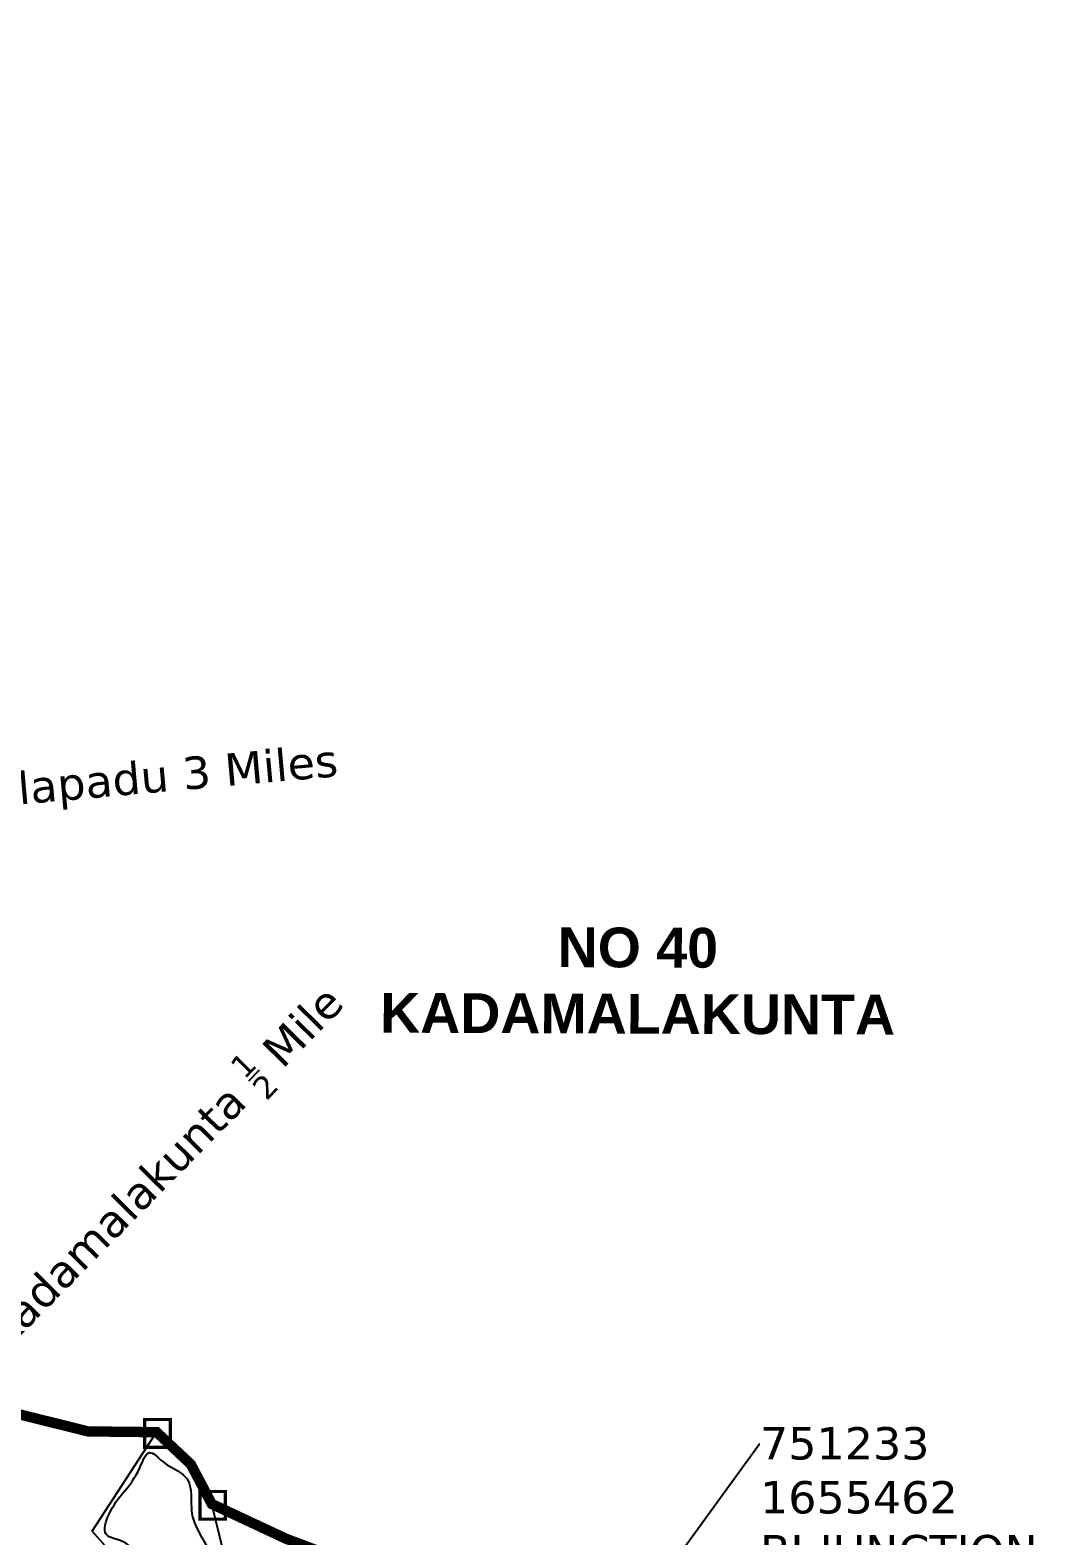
# Model space of a CAD drawing. Header units: inches. Extents: x 745102 to 755908, y 1649153 to 1658333.
# Drawn here: x 750797 to 751575, y 1655564 to 1656728 of the extents above; entities that cross this region are included whole.
import ezdxf
from ezdxf import colors
from ezdxf.entities.mleader import LeaderData, LeaderLine
from ezdxf.math import Vec2, Vec3

# ---------------------------------------------------------------- set-up
doc = ezdxf.new("R2010")
doc.units = ezdxf.units.IN
doc.header["$MEASUREMENT"] = 0
doc.linetypes.add('ACAD_ISO02W100', pattern=[15, 12, -3])
for name, color, linetype in [('HILL', 223, 'Continuous'), ('PLOT', 7, 'Continuous'), ('ROADS', 6, 'Continuous'), ('VILLAGE BOUNDRY', 5, 'Continuous'), ('VILLAGE STONES', 240, 'Continuous')]:
    doc.layers.add(name, color=color, linetype=linetype)
doc.styles.get("Standard").update_dxf_attribs({"font": 'verdana_0.ttf'})

msp = doc.modelspace()

# ---------------------------------------------------------------- linework, layer by layer
at = {"layer": 'HILL'}
msp.add_spline([(750339.1, 1655268.9), (750326.9, 1655294.1), (750326.6, 1655320.5), (750325.7, 1655347.6), (750334.3, 1655372.7), (750346.3, 1655404.9), (750376.7, 1655426.5), (750416.1, 1655438.7), (750476.1, 1655450.1), (750487.1, 1655461.9), (750487.6, 1655482.8), (750482.5, 1655517.4), (750482.6, 1655546.8), (750472.8, 1655569.1), (750487.6, 1655596.5), (750532.7, 1655617.4), (750553.2, 1655639.2), (750556.1, 1655667.6), (750551, 1655687.5), (750543.6, 1655742), (750534.8, 1655781.4), (750535.8, 1655799.4), (750543.3, 1655790.8), (750549.9, 1655780.8), (750559.9, 1655777.9), (750570.3, 1655778.9), (750589.9, 1655797.9), (750589.9, 1655813.5), (750588, 1655816.5), (750593.7, 1655811.6), (750606.2, 1655790.6), (750614.7, 1655779.9), (750617.1, 1655766.8), (750607.1, 1655738.9), (750591.3, 1655719.5), (750590.1, 1655696.3), (750592.7, 1655680.7), (750608.3, 1655667.8), (750625.7, 1655656.9), (750632, 1655650.7), (750645.9, 1655645), (750646, 1655626.8), (750643.9, 1655612.2), (750628.3, 1655593.7), (750600.8, 1655567.3), (750590.6, 1655552.7), (750595, 1655533.6), (750615.9, 1655525.4), (750643.4, 1655511.9), (750671.8, 1655503.7), (750687.3, 1655499.4), (750699.3, 1655494.3), (750727.4, 1655485.5), (750750.1, 1655458.7), (750767.7, 1655451.4), (750790.1, 1655440.9), (750807.4, 1655435.4), (750825.4, 1655421.6), (750842.1, 1655426), (750847.3, 1655449.6), (750858.8, 1655459), (750867.3, 1655491.8), (750876.7, 1655526.5), (750879.2, 1655545.3), (750868.8, 1655560), (750855.6, 1655565.7), (750857.8, 1655581.3), (750881.6, 1655617.1), (750889.1, 1655628.8), (750899.3, 1655621.9), (750913.9, 1655612.6), (750917.8, 1655608.7), (750920.7, 1655601.2), (750921.9, 1655581.7), (750929.6, 1655563.2), (750937.3, 1655548.8), (750942, 1655529.3), (750948.5, 1655490.2), (750957.7, 1655471.4), (750965.7, 1655441.1), (750964.1, 1655424.4), (750966.7, 1655405.8), (750967, 1655390), (750960.9, 1655377.9), (750930.9, 1655347.5), (750919.4, 1655328.1), (750886.4, 1655301.3), (750849.4, 1655255.5), (750829.8, 1655234), (750801.6, 1655196.8), (750753.4, 1655139.7), (750724, 1655113.8), (750708.7, 1655115.9), (750698.9, 1655137.8), (750689.4, 1655153.7), (750682, 1655162.1), (750656.8, 1655170.8), (750617.4, 1655127.3), (750598.8, 1655120.5), (750579.3, 1655115.2), (750560.5, 1655114.3), (750539.8, 1655121.9), (750514.7, 1655128.3), (750508.5, 1655134.9), (750485.2, 1655149.9), (750465, 1655156.4), (750433.6, 1655168.4), (750425.3, 1655170.9), (750415.7, 1655168.5), (750405.7, 1655184.1), (750373.9, 1655188), (750366.6, 1655182.3), (750341.5, 1655199.8), (750335.3, 1655224.9), (750340.8, 1655252.4), (750339.1, 1655268.9), (750337.9, 1655268.8)], degree=3, dxfattribs=at)
at = {"layer": 'PLOT'}
for points in [[(750833.8, 1655430.9), (750868.8, 1655541.1), (750844.8, 1655568.1), (750894.6, 1655644.6)], [(751131, 1655277.8), (751087.8, 1655271.9), (750986.6, 1655387.1), (750937.2, 1655589.1)]]:
    msp.add_lwpolyline(points, dxfattribs=at)
at = {"layer": 'VILLAGE BOUNDRY', "linetype": 'ACAD_ISO02W100', "ltscale": 2, "const_width": 8}
msp.add_lwpolyline([(749982.9, 1656813.6), (749964.7, 1656710.9), (749996.3, 1656684.9), (750050.2, 1656660.1), (750196.7, 1656574.9), (750366.1, 1656363.7), (750392.1, 1656294.3), (750627.4, 1656210.1), (750638.1, 1656134.5), (750589.8, 1655835.7), (750635.8, 1655766.8), (750698.5, 1655713.5), (750724, 1655674.5), (750841.5, 1655645.2), (750894.6, 1655644.6), (750921, 1655619.8), (750937.2, 1655589.1), (750994.5, 1655562.3), (751161.1, 1655499.5)], dxfattribs=at)
at = {"layer": 'VILLAGE STONES'}
msp.add_line((750965.8, 1655916.1), (750974.1, 1655924.5), dxfattribs=at)
at = {"layer": 'VILLAGE STONES', "const_width": 2.5}
for points in [[(750885.4, 1655654.4), (750905.1, 1655654.4), (750905.1, 1655632.9), (750885.4, 1655632.9)], [(750928.1, 1655598.8), (750947.7, 1655598.8), (750947.7, 1655577.4), (750928.1, 1655577.4)]]:
    msp.add_lwpolyline(points, close=True, dxfattribs=at)

# ---------------------------------------------------------------- texts
at = {"layer": 'ROADS'}
for s, rotation, p in [('To Ragulapadu 3 Miles', 5.0701, (750647.8, 1656117.1)), (' Mile', 45.4278, (750984.1, 1655916.9)), ('To Kadamalakunta ', 45.4278, (750739.6, 1655668.6))]:
    msp.add_text(s, height=25, rotation=rotation, dxfattribs=at).set_placement(p)
at = {"layer": 'VILLAGE STONES', "color": 6}
for s, p in [('1', (750962.3, 1655916.6)), ('2', (750979.3, 1655900.1))]:
    msp.add_text(s, height=17.5, rotation=45.4278, dxfattribs=at).set_placement(p)
at = {"layer": 'VILLAGE STONES', "insert": (751266.4, 1656034.4), "char_height": 30.702, "width": 398.01, "attachment_point": 2, "rotation": 359.7824}
msp.add_mtext('{\\fArial|b1|i0|c0|p34;NO 40\\PKADAMALAKUNTA}', dxfattribs=at)

# ---------------------------------------------------------------- leaders
at = {"layer": 'VILLAGE STONES', "color": 6}
ml = msp.add_multileader_mtext('Standard', dxfattribs=at)
ml.set_content('751233\\P1655462\\PBI-JUNCTION', color=6)
ml.set_leader_properties()
ml.build(insert=Vec2(0, 0))
ml.multileader.update_dxf_attribs({"dogleg_length": 0.36, "arrow_head_size": 40})
ctx = ml.context
ctx.base_point, ctx.char_height, ctx.arrow_head_size, ctx.landing_gap_size, ctx.plane_origin = Vec3(751360.6, 1655635.7), 25, 40, 0.09, Vec3(749244.2, 1655310.7)
notes = []
notes.append((ctx, [(1, (1, 1, 0), (751360.3, 1655635.7), (1, 0), 0.36, [(0, [(751235, 1655463)], 0, [])])]))
ctx.mtext.insert, ctx.mtext.flow_direction = Vec3(751360.7, 1655648.5), 5
for ctx, leaders in notes:
    for number, flags, end, landing, length, lines in leaders:
        leader = LeaderData()
        leader.index, (leader.has_last_leader_line, leader.has_dogleg_vector, leader.attachment_direction) = number, flags
        leader.last_leader_point, leader.dogleg_vector, leader.dogleg_length = Vec3(end), Vec3(landing), length
        for number, points, colour, breaks in lines:
            line = LeaderLine()
            line.index, line.vertices, line.color, line.breaks = number, Vec3.list(points), colors.encode_raw_color(colour), breaks
            leader.lines.append(line)
        ctx.leaders.append(leader)

doc.saveas('drawing.dxf')
